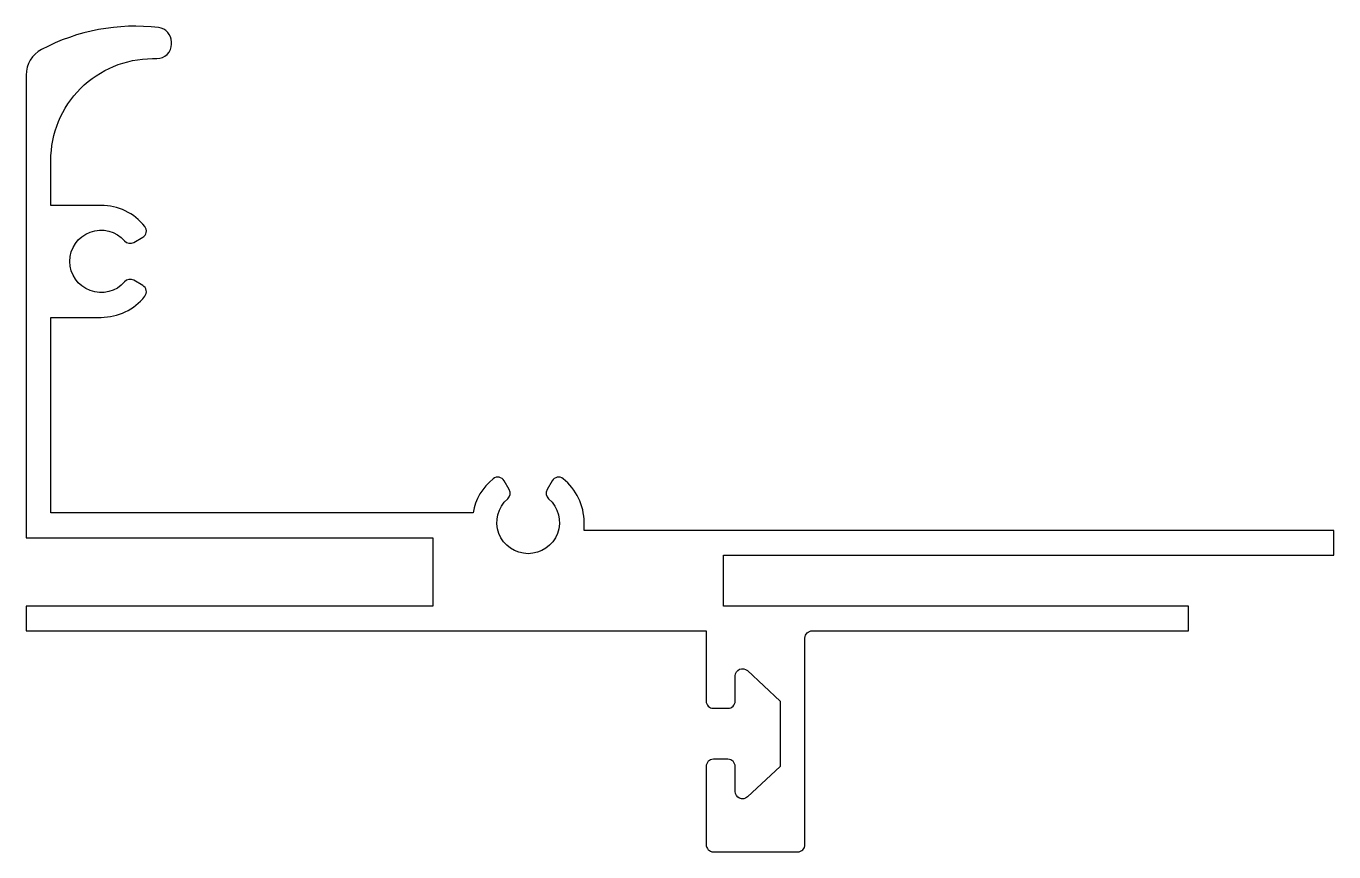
# Model space of a CAD drawing. Extents: x 189.1 to 279.1, y 214.9 to 271.7.
import ezdxf

# ---------------------------------------------------------------- set-up
doc = ezdxf.new("R2010")
doc.units = 0
doc.layers.add('ANA', color=220, linetype='CONTINUOUS')

msp = doc.modelspace()

# ---------------------------------------------------------------- linework, layer by layer
at = {"layer": 'ANA', "color": 220}
msp.add_lwpolyline([(189.144, 259.369), (189.144, 236.516), (217.144, 236.516), (217.144, 231.816), (189.144, 231.816), (189.144, 230.116), (235.943, 230.116), (235.943, 225.286, 0.414214), (236.443, 224.786), (237.443, 224.786, 0.414214), (237.943, 225.286), (237.943, 227.012, -0.654343), (238.783, 227.379), (241.043, 225.286), (241.043, 220.786), (238.783, 218.694, -0.654343), (237.943, 219.061), (237.943, 220.786, 0.414214), (237.443, 221.286), (236.443, 221.286, 0.414214), (235.943, 220.786), (235.943, 215.416, 0.414214), (236.443, 214.916), (242.244, 214.916, 0.414214), (242.744, 215.416), (242.744, 229.616, -0.414214), (243.244, 230.116), (269.144, 230.116), (269.144, 231.816), (237.144, 231.816), (237.144, 235.316), (279.144, 235.316), (279.144, 237.016), (227.544, 237.016), (227.544, 237.566, 0.228187), (226.095, 240.576, 0.458806), (225.35, 240.435), (224.995, 239.82, 0.359649), (225.101, 239.192, -2.68349), (222.287, 239.192, 0.359649), (222.393, 239.82), (222.038, 240.435, 0.458806), (221.293, 240.576, 0.183969), (219.899, 238.216), (190.844, 238.216), (190.844, 251.669), (194.298, 251.669, 0.228187), (197.307, 253.118, 0.458806), (197.166, 253.863), (196.551, 254.218, 0.359649), (195.923, 254.112, -2.68349), (195.923, 256.926, 0.359649), (196.551, 256.82), (197.166, 257.175, 0.458806), (197.307, 257.92, 0.228187), (194.298, 259.369), (190.844, 259.369), (190.844, 262.462, -0.414214), (197.844, 269.462), (198.144, 269.462, 0.414214), (199.144, 270.462), (199.144, 270.603, 0.380028), (198.262, 271.596, 0.152695), (190.206, 270.089, 0.277514), (189.144, 268.322)], format="xyb", close=True, dxfattribs=at)

doc.saveas('drawing.dxf')
